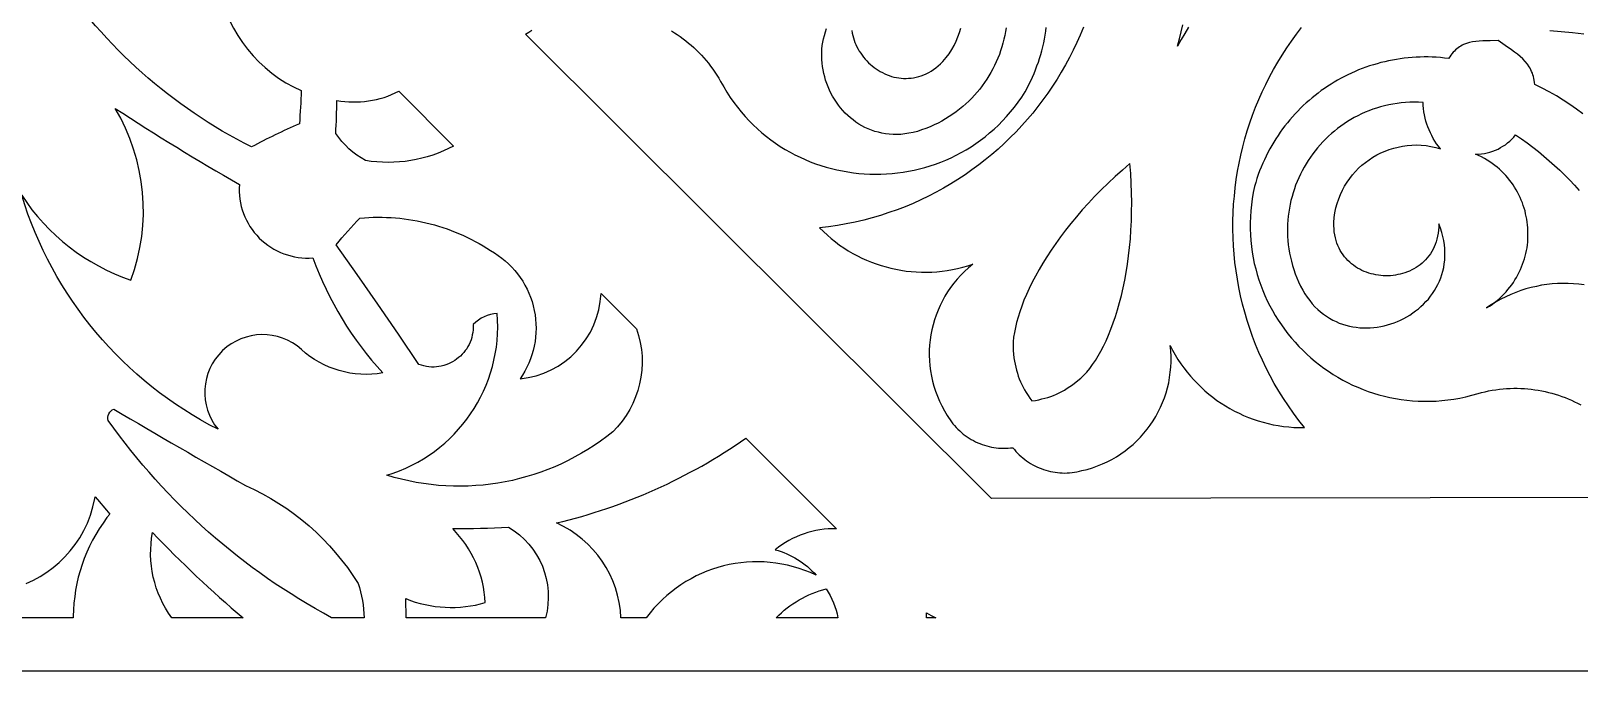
# Model space of a CAD drawing. Extents: x -625 to 625, y -425 to 425.
# Drawn here: x -145.3 to 0, y -150 to -89.9 of the extents above; entities that cross this region are included whole.
import ezdxf

# ---------------------------------------------------------------- set-up
doc = ezdxf.new("R2010")
doc.units = 0
doc.header["$MEASUREMENT"] = 0
doc.layers.add('COUCHE_1', color=5, linetype='CONTINUOUS')
doc.layers.add('LAYER_1', color=18, linetype='CONTINUOUS')

msp = doc.modelspace()

# ---------------------------------------------------------------- linework, layer by layer
at = {"layer": 'COUCHE_1'}
msp.add_lwpolyline([(-255, -150), (-255, 150), (255, 150), (255, -150)], close=True, dxfattribs=at)
at = {"layer": 'LAYER_1'}
for points in [[(-127.63, -85.89, 0.242101), (-119.9, -95.52, -0.014201), (-120.07, -98.62, 0.015613), (-124.56, -100.8, -0.131494), (-142.94, -84.46, 0.210762), (-134.43, -84.32)], [(-105.59, -100.72, -0.163912), (-113.87, -102.08, -0.115727), (-116.66, -99.54, 0.020178), (-116.56, -96.43, 0.167588), (-110.74, -95.57)], [(-137.35, -97.18, 0.01483), (-125.7, -104.32, 0.458333), (-118.8, -111.22, 0.097316), (-112.25, -122.02, -0.229894), (-119.88, -119.82, 0.930701), (-127.7, -127.31, -0.203895), (-146.12, -105.34, 0.168305), (-135.87, -113.3, 0.226899)], [(-114.38, -107.48), (-113.96, -107.45), (-113.54, -107.42), (-113.13, -107.41), (-112.71, -107.4), (-112.29, -107.4), (-111.88, -107.42), (-111.46, -107.44), (-111.05, -107.47), (-110.64, -107.5), (-110.23, -107.55), (-109.82, -107.61), (-109.41, -107.67), (-109, -107.75), (-108.6, -107.83), (-108.19, -107.92), (-107.79, -108.02), (-107.39, -108.13), (-107, -108.24), (-106.6, -108.37), (-106.21, -108.5), (-105.82, -108.64), (-105.44, -108.79), (-105.05, -108.95), (-104.67, -109.12), (-104.3, -109.3), (-103.93, -109.48), (-103.56, -109.67), (-103.19, -109.87), (-102.83, -110.08), (-102.47, -110.3), (-102.12, -110.52), (-101.77, -110.75, -0.429437), (-99.36, -122.57, 0.37288), (-91.76, -114.55), (-88.44, -117.87, -0.292729), (-90.67, -127.55, -0.250469), (-111.87, -131.62, 0.353746), (-101.5, -116.43, 0.182927), (-103.76, -117.47), (-103.76, -117.73), (-103.77, -117.97), (-103.8, -118.22), (-103.84, -118.45), (-103.89, -118.68), (-103.96, -118.91), (-104.05, -119.13), (-104.14, -119.34), (-104.25, -119.54), (-104.37, -119.74), (-104.5, -119.92), (-104.64, -120.1), (-104.8, -120.27), (-104.96, -120.43), (-105.13, -120.58), (-105.31, -120.72), (-105.49, -120.85), (-105.69, -120.97), (-105.89, -121.07), (-106.09, -121.17), (-106.31, -121.25), (-106.52, -121.32), (-106.75, -121.37), (-106.97, -121.41), (-107.2, -121.44), (-107.43, -121.46), (-107.67, -121.46), (-107.91, -121.44), (-108.15, -121.41), (-108.38, -121.36), (-108.62, -121.3), (-108.86, -121.22), (-110.77, -118.39), (-112.7, -115.57), (-114.64, -112.77), (-116.61, -109.98, -0.029744)], [(-114.38, -107.48), (-113.96, -107.45), (-113.54, -107.42), (-113.13, -107.41), (-112.71, -107.4), (-112.29, -107.4), (-111.88, -107.42), (-111.46, -107.44), (-111.05, -107.47), (-110.64, -107.5), (-110.23, -107.55), (-109.82, -107.61), (-109.41, -107.67), (-109, -107.75), (-108.6, -107.83), (-108.19, -107.92), (-107.79, -108.02), (-107.39, -108.13), (-107, -108.24), (-106.6, -108.37), (-106.21, -108.5), (-105.82, -108.64), (-105.44, -108.79), (-105.05, -108.95), (-104.67, -109.12), (-104.3, -109.3), (-103.93, -109.48), (-103.56, -109.67), (-103.19, -109.87), (-102.83, -110.08), (-102.47, -110.3), (-102.12, -110.52), (-101.77, -110.75, -0.429437), (-99.36, -122.57, 0.37288), (-91.76, -114.55), (-88.44, -117.87, -0.292729), (-90.67, -127.55, -0.250469), (-111.87, -131.62, 0.353746), (-101.5, -116.43, 0.182927), (-103.76, -117.47), (-103.76, -117.73), (-103.77, -117.97), (-103.8, -118.22), (-103.84, -118.45), (-103.89, -118.68), (-103.96, -118.91), (-104.05, -119.13), (-104.14, -119.34), (-104.25, -119.54), (-104.37, -119.74), (-104.5, -119.92), (-104.64, -120.1), (-104.8, -120.27), (-104.96, -120.43), (-105.13, -120.58), (-105.31, -120.72), (-105.49, -120.85), (-105.69, -120.97), (-105.89, -121.07), (-106.09, -121.17), (-106.31, -121.25), (-106.52, -121.32), (-106.75, -121.37), (-106.97, -121.41), (-107.2, -121.44), (-107.43, -121.46), (-107.67, -121.46), (-107.91, -121.44), (-108.15, -121.41), (-108.38, -121.36), (-108.62, -121.3), (-108.86, -121.22), (-110.77, -118.39), (-112.7, -115.57), (-114.64, -112.77), (-116.61, -109.98, -0.029744)], [(-137.47, -125.42, 0.004418), (-125.12, -132.57, -0.149279), (-114.56, -141.77, -0.078874), (-113.99, -145), (-117.04, -145, -0.115235), (-138, -126.49, -0.4)], [(-137.47, -125.42, 0.004418), (-125.12, -132.57, -0.149279), (-114.56, -141.77, -0.078874), (-113.99, -145), (-117.04, -145, -0.115235), (-138, -126.49, -0.4)], [(-69.67, -136.64, 0.176466), (-75.42, -138.61, -0.142336), (-71.57, -141, 0.359298), (-87.52, -145), (-89.89, -145, 0.282971), (-95.94, -136.1, 0.094417), (-78.17, -128.14)], [(-69.67, -136.64, 0.176466), (-75.42, -138.61, -0.142336), (-71.57, -141, 0.359298), (-87.52, -145), (-89.89, -145, 0.282971), (-95.94, -136.1, 0.094417), (-78.17, -128.14)], [(-100.44, -136.5, -0.337865), (-96.97, -145), (-110.05, -145), (-110.09, -143.2, 0.168582), (-102.62, -143.57, 0.182959), (-105.68, -136.63, 0.013484)], [(-100.44, -136.5, -0.337865), (-96.97, -145), (-110.05, -145), (-110.09, -143.2, 0.168582), (-102.62, -143.57, 0.182959), (-105.68, -136.63, 0.013484)], [(-133.84, -136.99, 0.028576), (-125.34, -145), (-132.04, -145, -0.207336)], [(-133.84, -136.99, 0.028576), (-125.34, -145), (-132.04, -145, -0.207336)], [(-70.63, -142.28, -0.085979), (-69.53, -145), (-75.34, -145, -0.138646)]]:
    msp.add_lwpolyline(points, format="xyb", close=True, dxfattribs=at)
for points in [[(6.62, -133.71), (-55.14, -133.81), (-98.84, -90.23), (-98.55, -90.04), (-98.26, -89.85)], [(-85.16, -89.91), (-84.88, -90.08), (-84.61, -90.26), (-84.34, -90.45), (-84.07, -90.64), (-83.81, -90.84), (-83.56, -91.05), (-83.3, -91.26), (-83.06, -91.48), (-82.81, -91.71), (-82.58, -91.94), (-82.35, -92.18), (-82.12, -92.43), (-81.9, -92.69), (-81.69, -92.95), (-81.48, -93.22), (-81.28, -93.49), (-81.09, -93.77), (-80.9, -94.06), (-80.72, -94.35), (-80.54, -94.65), (-80.25, -95.17), (-79.95, -95.67), (-79.64, -96.15), (-79.31, -96.62), (-78.96, -97.08), (-78.61, -97.51), (-78.24, -97.94), (-77.87, -98.34), (-77.48, -98.73), (-77.08, -99.11), (-76.67, -99.47), (-76.25, -99.81), (-75.83, -100.14), (-75.39, -100.45), (-74.95, -100.75), (-74.49, -101.03), (-74.03, -101.29), (-73.57, -101.54), (-73.09, -101.77), (-72.61, -101.99), (-72.13, -102.19), (-71.64, -102.38), (-71.14, -102.55), (-70.64, -102.7), (-70.14, -102.84), (-69.63, -102.96), (-69.12, -103.06), (-68.61, -103.15), (-68.09, -103.23), (-67.58, -103.29), (-67.06, -103.33), (-66.54, -103.35), (-66.02, -103.36), (-65.5, -103.36), (-64.98, -103.34), (-64.46, -103.3), (-63.94, -103.24), (-63.42, -103.17), (-62.91, -103.09), (-62.39, -102.98), (-61.89, -102.86), (-61.38, -102.73), (-60.88, -102.58), (-60.38, -102.41), (-59.89, -102.23), (-59.4, -102.03), (-58.92, -101.81), (-58.44, -101.58), (-57.97, -101.33), (-57.5, -101.06), (-57.05, -100.78), (-56.6, -100.49), (-56.16, -100.17), (-55.73, -99.84), (-55.3, -99.49), (-54.89, -99.13), (-54.48, -98.75), (-54.09, -98.36), (-53.71, -97.94), (-53.34, -97.52), (-52.97, -97.07), (-52.63, -96.61), (-52.29, -96.13), (-51.97, -95.64), (-51.78, -95.3), (-51.61, -94.95), (-51.44, -94.61), (-51.28, -94.26), (-51.13, -93.91), (-50.99, -93.56), (-50.86, -93.2), (-50.73, -92.85), (-50.61, -92.49), (-50.51, -92.13), (-50.41, -91.77), (-50.32, -91.41), (-50.23, -91.04), (-50.16, -90.68), (-50.09, -90.32), (-50.04, -89.95), (-49.99, -89.58)], [(-46.51, -89.57), (-46.81, -90.3), (-47.13, -91.01), (-47.46, -91.72), (-47.82, -92.42), (-48.19, -93.1), (-48.58, -93.78), (-48.98, -94.45), (-49.4, -95.11), (-49.84, -95.75), (-50.3, -96.38), (-50.77, -97.01), (-51.26, -97.62), (-51.76, -98.21), (-52.28, -98.8), (-52.82, -99.37), (-53.37, -99.93), (-53.93, -100.47), (-54.51, -101), (-55.1, -101.51), (-55.71, -102.01), (-56.33, -102.49), (-56.96, -102.96), (-57.61, -103.41), (-58.27, -103.85), (-58.95, -104.27), (-59.63, -104.67), (-60.33, -105.05), (-61.04, -105.42), (-61.76, -105.77), (-62.49, -106.1), (-63.24, -106.41), (-63.99, -106.7), (-64.76, -106.97), (-65.54, -107.23), (-66.33, -107.46), (-67.12, -107.67), (-67.93, -107.86), (-68.75, -108.03), (-69.57, -108.17), (-70.41, -108.3), (-71.25, -108.4), (-70.9, -108.75), (-70.53, -109.09), (-70.16, -109.41), (-69.77, -109.71), (-69.38, -110.01), (-68.97, -110.28), (-68.56, -110.54), (-68.14, -110.79), (-67.71, -111.02), (-67.28, -111.23), (-66.84, -111.43), (-66.39, -111.61), (-65.94, -111.78), (-65.49, -111.93), (-65.02, -112.07), (-64.56, -112.19), (-64.09, -112.29), (-63.62, -112.38), (-63.14, -112.45), (-62.66, -112.5), (-62.18, -112.54), (-61.7, -112.56), (-61.21, -112.56), (-60.73, -112.55), (-60.25, -112.52), (-59.76, -112.47), (-59.28, -112.4), (-58.79, -112.32), (-58.31, -112.22), (-57.83, -112.1), (-57.35, -111.97), (-56.88, -111.82), (-57.28, -112.14), (-57.65, -112.49), (-58.01, -112.84), (-58.35, -113.21), (-58.66, -113.6), (-58.96, -113.99), (-59.24, -114.4), (-59.5, -114.82), (-59.73, -115.24), (-59.95, -115.68), (-60.14, -116.13), (-60.32, -116.58), (-60.47, -117.04), (-60.61, -117.5), (-60.72, -117.97), (-60.81, -118.45), (-60.88, -118.92), (-60.93, -119.41), (-60.96, -119.89), (-60.96, -120.37), (-60.94, -120.86), (-60.91, -121.34), (-60.84, -121.83), (-60.76, -122.31), (-60.65, -122.79), (-60.53, -123.26), (-60.38, -123.73), (-60.2, -124.2), (-60, -124.66), (-59.78, -125.12), (-59.54, -125.56), (-59.28, -126), (-59.15, -126.21), (-59.02, -126.41), (-58.89, -126.6), (-58.74, -126.78), (-58.59, -126.96), (-58.44, -127.13), (-58.28, -127.3), (-58.11, -127.46), (-57.94, -127.61), (-57.77, -127.75), (-57.59, -127.89), (-57.4, -128.02), (-57.21, -128.15), (-57.02, -128.26), (-56.82, -128.37), (-56.62, -128.47), (-56.42, -128.57), (-56.21, -128.65), (-56, -128.73), (-55.79, -128.8), (-55.58, -128.87), (-55.36, -128.92), (-55.14, -128.97), (-54.92, -129.01), (-54.7, -129.04), (-54.48, -129.07), (-54.25, -129.08), (-54.03, -129.09), (-53.8, -129.09), (-53.57, -129.08), (-53.35, -129.06), (-53.12, -129.04), (-52.98, -129.21), (-52.83, -129.38), (-52.68, -129.55), (-52.52, -129.71), (-52.35, -129.86), (-52.18, -130), (-52.01, -130.14), (-51.83, -130.27), (-51.64, -130.4), (-51.46, -130.52), (-51.26, -130.63), (-51.07, -130.73), (-50.87, -130.83), (-50.66, -130.92), (-50.46, -131), (-50.25, -131.08), (-50.04, -131.15), (-49.82, -131.21), (-49.6, -131.26), (-49.38, -131.3), (-49.16, -131.34), (-48.94, -131.37), (-48.71, -131.39), (-48.49, -131.4), (-48.26, -131.41), (-48.03, -131.4), (-47.8, -131.39), (-47.57, -131.37), (-47.34, -131.34), (-47.11, -131.3), (-46.88, -131.25), (-46.65, -131.19), (-46.15, -131.07), (-45.66, -130.92), (-45.19, -130.75), (-44.72, -130.56), (-44.27, -130.36), (-43.83, -130.13), (-43.41, -129.88), (-42.99, -129.61), (-42.6, -129.33), (-42.21, -129.03), (-41.84, -128.72), (-41.49, -128.38), (-41.15, -128.04), (-40.83, -127.68), (-40.53, -127.3), (-40.24, -126.91), (-39.97, -126.51), (-39.72, -126.1), (-39.49, -125.68), (-39.27, -125.24), (-39.08, -124.8), (-38.9, -124.35), (-38.75, -123.88), (-38.62, -123.41), (-38.5, -122.94), (-38.41, -122.45), (-38.35, -121.96), (-38.3, -121.47), (-38.28, -120.97), (-38.28, -120.46), (-38.31, -119.95), (-38.36, -119.44), (-38.13, -119.88), (-37.89, -120.32), (-37.63, -120.74), (-37.36, -121.15), (-37.07, -121.55), (-36.77, -121.93), (-36.46, -122.31), (-36.14, -122.67), (-35.81, -123.02), (-35.46, -123.36), (-35.11, -123.69), (-34.74, -124), (-34.36, -124.3), (-33.97, -124.59), (-33.58, -124.86), (-33.17, -125.12), (-32.76, -125.36), (-32.33, -125.59), (-31.9, -125.8), (-31.47, -126), (-31.02, -126.19), (-30.57, -126.36), (-30.11, -126.51), (-29.64, -126.65), (-29.17, -126.77), (-28.7, -126.88), (-28.22, -126.96), (-27.73, -127.04), (-27.24, -127.09), (-26.75, -127.13), (-26.26, -127.15), (-25.76, -127.15), (-26.28, -126.48), (-26.79, -125.8), (-27.27, -125.12), (-27.73, -124.42), (-28.17, -123.72), (-28.59, -123.01), (-28.98, -122.29), (-29.36, -121.56), (-29.71, -120.83), (-30.04, -120.09), (-30.35, -119.34), (-30.64, -118.59), (-30.9, -117.84), (-31.15, -117.08), (-31.37, -116.31), (-31.58, -115.55), (-31.76, -114.77), (-31.92, -114), (-32.06, -113.22), (-32.18, -112.44), (-32.28, -111.66), (-32.36, -110.88), (-32.42, -110.1), (-32.46, -109.32), (-32.48, -108.53), (-32.47, -107.75), (-32.45, -106.97), (-32.41, -106.19), (-32.34, -105.41), (-32.26, -104.64), (-32.16, -103.86), (-32.04, -103.09), (-31.89, -102.32), (-31.73, -101.56), (-31.55, -100.8), (-31.35, -100.05), (-31.13, -99.3), (-30.89, -98.55), (-30.63, -97.82), (-30.35, -97.08), (-30.05, -96.36), (-29.73, -95.64), (-29.4, -94.93), (-29.04, -94.23), (-28.67, -93.54), (-28.27, -92.85), (-27.86, -92.18), (-27.43, -91.51), (-26.98, -90.86), (-26.51, -90.21), (-26.03, -89.58)], [(-53.75, -89.61), (-53.81, -89.97), (-53.88, -90.34), (-53.96, -90.7), (-54.05, -91.06), (-54.15, -91.42), (-54.27, -91.77), (-54.39, -92.12), (-54.53, -92.47), (-54.68, -92.81), (-54.83, -93.15), (-55, -93.48), (-55.18, -93.81), (-55.37, -94.13), (-55.57, -94.45), (-55.78, -94.76), (-56, -95.07), (-56.23, -95.37), (-56.47, -95.66), (-56.72, -95.95), (-56.98, -96.23), (-57.25, -96.5), (-57.54, -96.76), (-57.83, -97.02), (-58.13, -97.27), (-58.44, -97.51), (-58.76, -97.74), (-59.09, -97.96), (-59.43, -98.17), (-59.78, -98.37), (-60.14, -98.56), (-60.51, -98.74), (-60.89, -98.91), (-61.28, -99.07), (-61.68, -99.21), (-62.08, -99.34), (-62.48, -99.44), (-62.87, -99.52), (-63.25, -99.58), (-63.63, -99.62), (-64, -99.63), (-64.36, -99.63), (-64.72, -99.61), (-65.07, -99.57), (-65.41, -99.51), (-65.74, -99.43), (-66.07, -99.34), (-66.39, -99.23), (-66.7, -99.11), (-67, -98.97), (-67.29, -98.82), (-67.57, -98.65), (-67.85, -98.47), (-68.11, -98.27), (-68.37, -98.07), (-68.61, -97.85), (-68.85, -97.62), (-69.07, -97.38), (-69.29, -97.13), (-69.49, -96.87), (-69.68, -96.6), (-69.86, -96.33), (-70.03, -96.05), (-70.19, -95.76), (-70.33, -95.46), (-70.46, -95.16), (-70.58, -94.85), (-70.69, -94.54), (-70.78, -94.22), (-70.86, -93.9), (-70.93, -93.58), (-70.99, -93.26), (-71.02, -92.93), (-71.05, -92.6), (-71.06, -92.28), (-71.06, -91.95), (-71.04, -91.62), (-71, -91.29), (-70.95, -90.97), (-70.89, -90.65), (-70.81, -90.33), (-70.71, -90.01), (-70.6, -89.7)], [(-68.22, -89.88), (-68.19, -90.11), (-68.14, -90.33), (-68.08, -90.56), (-68.02, -90.78), (-67.94, -90.99), (-67.85, -91.2), (-67.75, -91.41), (-67.65, -91.62), (-67.53, -91.82), (-67.4, -92.01), (-67.27, -92.2), (-67.13, -92.38), (-66.98, -92.56), (-66.83, -92.73), (-66.66, -92.9), (-66.49, -93.05), (-66.32, -93.2), (-66.14, -93.35), (-65.95, -93.48), (-65.75, -93.61), (-65.56, -93.73), (-65.35, -93.83), (-65.15, -93.93), (-64.93, -94.03), (-64.72, -94.11), (-64.5, -94.18), (-64.28, -94.24), (-64.05, -94.29), (-63.83, -94.33), (-63.6, -94.35), (-63.37, -94.37), (-63.13, -94.37), (-62.9, -94.36), (-62.66, -94.34), (-62.43, -94.31), (-62.19, -94.26), (-61.96, -94.2), (-61.72, -94.13), (-61.49, -94.04), (-61.26, -93.93), (-61.02, -93.82), (-60.79, -93.68), (-60.57, -93.53), (-60.34, -93.37), (-60.12, -93.19), (-59.9, -92.99), (-59.68, -92.78), (-59.38, -92.42), (-59.11, -92.05), (-58.86, -91.67), (-58.64, -91.28), (-58.45, -90.88), (-58.27, -90.47), (-58.13, -90.06), (-58, -89.65)], [(-36.64, -89.55), (-36.99, -90.14), (-37.34, -90.73), (-37.68, -91.33), (-37.5, -90.66), (-37.33, -90), (-37.16, -89.34)], [(-2.73, -89.87), (-1.67, -89.97), (-0.62, -90.07), (0.44, -90.19)], [(0.36, -97.71), (-0.24, -97.26), (-0.85, -96.82), (-1.48, -96.41), (-2.13, -96.01), (-2.79, -95.63), (-3.47, -95.28), (-4.15, -94.94), (-4.17, -94.74), (-4.2, -94.55), (-4.24, -94.37), (-4.28, -94.2), (-4.33, -94.03), (-4.38, -93.87), (-4.45, -93.71), (-4.52, -93.56), (-4.59, -93.42), (-4.67, -93.28), (-4.85, -93.02), (-5.05, -92.78), (-5.28, -92.54), (-5.52, -92.32), (-5.78, -92.11), (-6.05, -91.9), (-6.34, -91.69), (-6.94, -91.27), (-7.58, -90.82), (-8.33, -90.83), (-9.03, -90.85), (-9.36, -90.87), (-9.68, -90.9), (-9.99, -90.95), (-10.28, -91.01), (-10.57, -91.09), (-10.84, -91.2), (-10.97, -91.26), (-11.1, -91.33), (-11.22, -91.41), (-11.35, -91.49), (-11.47, -91.59), (-11.58, -91.69), (-11.7, -91.8), (-11.81, -91.92), (-11.92, -92.05), (-12.03, -92.19), (-12.13, -92.34), (-12.24, -92.51), (-12.62, -92.46), (-13, -92.42), (-13.39, -92.39), (-13.77, -92.37), (-14.15, -92.36), (-14.53, -92.36), (-14.91, -92.37), (-15.28, -92.38), (-15.66, -92.41), (-16.03, -92.44), (-16.4, -92.48), (-16.77, -92.53), (-17.14, -92.58), (-17.51, -92.65), (-17.87, -92.72), (-18.23, -92.8), (-18.59, -92.89), (-18.94, -92.99), (-19.3, -93.09), (-19.65, -93.2), (-19.99, -93.32), (-20.34, -93.45), (-20.68, -93.58), (-21.02, -93.72), (-21.35, -93.87), (-21.68, -94.03), (-22.01, -94.19), (-22.33, -94.36), (-22.65, -94.54), (-22.96, -94.72), (-23.27, -94.91), (-23.58, -95.11), (-23.88, -95.31), (-24.18, -95.52), (-24.47, -95.74), (-24.76, -95.96), (-25.05, -96.19), (-25.32, -96.43), (-25.6, -96.67), (-25.87, -96.92), (-26.13, -97.17), (-26.39, -97.43), (-26.64, -97.7), (-26.89, -97.97), (-27.13, -98.25), (-27.36, -98.53), (-27.59, -98.82), (-27.81, -99.11), (-28.03, -99.41), (-28.24, -99.72), (-28.44, -100.03), (-28.64, -100.35), (-28.83, -100.67), (-29.01, -100.99), (-29.19, -101.32), (-29.36, -101.66), (-29.52, -102), (-29.68, -102.34), (-29.82, -102.69), (-29.97, -103.05), (-30.1, -103.4), (-30.22, -103.77), (-30.34, -104.13), (-30.45, -104.51), (-30.57, -105.09), (-30.67, -105.66), (-30.74, -106.23), (-30.8, -106.8), (-30.84, -107.37), (-30.86, -107.93), (-30.86, -108.49), (-30.84, -109.04), (-30.8, -109.59), (-30.74, -110.14), (-30.67, -110.68), (-30.58, -111.21), (-30.47, -111.74), (-30.34, -112.26), (-30.2, -112.77), (-30.04, -113.28), (-29.87, -113.78), (-29.68, -114.27), (-29.47, -114.76), (-29.25, -115.24), (-29.02, -115.71), (-28.77, -116.17), (-28.5, -116.62), (-28.22, -117.06), (-27.93, -117.5), (-27.63, -117.92), (-27.31, -118.34), (-26.98, -118.74), (-26.64, -119.13), (-26.29, -119.52), (-25.92, -119.89), (-25.55, -120.25), (-25.16, -120.59), (-24.76, -120.93), (-24.35, -121.25), (-23.94, -121.57), (-23.51, -121.86), (-23.07, -122.15), (-22.63, -122.42), (-22.17, -122.68), (-21.71, -122.92), (-21.24, -123.15), (-20.76, -123.36), (-20.27, -123.56), (-19.78, -123.75), (-19.28, -123.91), (-18.77, -124.07), (-18.26, -124.2), (-17.74, -124.32), (-17.22, -124.43), (-16.69, -124.51), (-16.16, -124.58), (-15.62, -124.63), (-15.08, -124.67), (-14.53, -124.68), (-13.98, -124.68), (-13.42, -124.66), (-12.87, -124.61), (-12.31, -124.55), (-11.75, -124.47), (-11.18, -124.37), (-10.62, -124.25), (-10.05, -124.11), (-9.48, -123.95), (-9.15, -123.86), (-8.81, -123.78), (-8.48, -123.71), (-8.14, -123.64), (-7.8, -123.59), (-7.47, -123.55), (-7.13, -123.51), (-6.8, -123.49), (-6.46, -123.47), (-6.13, -123.46), (-5.8, -123.46), (-5.46, -123.47), (-5.13, -123.49), (-4.8, -123.51), (-4.48, -123.55), (-4.15, -123.59), (-3.83, -123.64), (-3.5, -123.7), (-3.18, -123.77), (-2.87, -123.84), (-2.55, -123.93), (-2.24, -124.02), (-1.93, -124.11), (-1.62, -124.22), (-1.31, -124.33), (-1.01, -124.46), (-0.71, -124.58), (-0.42, -124.72), (-0.13, -124.86), (0.16, -125.01)], [(0.48, -113.74), (-0.01, -113.68), (-0.51, -113.64), (-1.01, -113.61), (-1.51, -113.61), (-2.01, -113.63), (-2.51, -113.66), (-3.01, -113.72), (-3.51, -113.79), (-4, -113.89), (-4.49, -114), (-4.98, -114.13), (-5.46, -114.29), (-5.94, -114.46), (-6.41, -114.65), (-6.88, -114.87), (-7.34, -115.1), (-7.79, -115.35), (-8.24, -115.62), (-8.67, -115.91), (-8.41, -115.75), (-8.16, -115.58), (-7.92, -115.4), (-7.69, -115.21), (-7.47, -115.02), (-7.25, -114.82), (-7.05, -114.62), (-6.85, -114.41), (-6.67, -114.2), (-6.49, -113.98), (-6.32, -113.75), (-6.16, -113.52), (-6.01, -113.29), (-5.87, -113.06), (-5.73, -112.82), (-5.61, -112.57), (-5.49, -112.32), (-5.39, -112.07), (-5.29, -111.82), (-5.2, -111.57), (-5.12, -111.31), (-5.05, -111.05), (-4.98, -110.79), (-4.93, -110.52), (-4.88, -110.26), (-4.85, -109.99), (-4.82, -109.73), (-4.8, -109.46), (-4.79, -109.19), (-4.79, -108.92), (-4.79, -108.65), (-4.81, -108.39), (-4.83, -108.12), (-4.86, -107.86), (-4.9, -107.59), (-4.95, -107.33), (-5.01, -107.07), (-5.07, -106.81), (-5.15, -106.55), (-5.23, -106.29), (-5.32, -106.04), (-5.42, -105.79), (-5.53, -105.54), (-5.64, -105.3), (-5.77, -105.06), (-5.9, -104.82), (-6.04, -104.59), (-6.19, -104.36), (-6.35, -104.14), (-6.52, -103.92), (-6.69, -103.7), (-6.87, -103.49), (-7.06, -103.29), (-7.26, -103.09), (-7.47, -102.9), (-7.68, -102.71), (-7.91, -102.54), (-8.14, -102.36), (-8.38, -102.2), (-8.63, -102.04), (-8.88, -101.89), (-9.14, -101.74), (-9.42, -101.61), (-9.7, -101.48), (-9.42, -101.47), (-9.15, -101.45), (-8.88, -101.41), (-8.62, -101.36), (-8.36, -101.29), (-8.1, -101.21), (-7.85, -101.11), (-7.6, -101), (-7.37, -100.87), (-7.14, -100.74), (-6.91, -100.59), (-6.7, -100.42), (-6.5, -100.25), (-6.3, -100.07), (-6.12, -99.87), (-5.95, -99.66), (-5.4, -100.04), (-4.86, -100.43), (-4.33, -100.83), (-3.81, -101.24), (-3.29, -101.66), (-2.79, -102.1), (-2.3, -102.54), (-1.81, -102.99), (-1.34, -103.45), (-0.87, -103.92), (-0.42, -104.4), (0.02, -104.89)], [(-145.69, -141.78), (-145.02, -141.47), (-144.38, -141.12), (-143.75, -140.73), (-143.16, -140.29), (-142.6, -139.81), (-142.06, -139.29), (-141.56, -138.73), (-141.1, -138.13), (-140.68, -137.49), (-140.3, -136.82), (-139.96, -136.11), (-139.68, -135.37), (-139.44, -134.6), (-139.26, -133.8), (-139.24, -133.65), (-139.02, -133.9), (-138.17, -134.89), (-137.86, -135.28), (-138.12, -135.6), (-138.49, -136.11), (-138.84, -136.64), (-139.17, -137.17), (-139.47, -137.72), (-139.75, -138.28), (-140.01, -138.84), (-140.25, -139.42), (-140.46, -140), (-140.64, -140.59), (-140.81, -141.19), (-140.95, -141.79), (-141.06, -142.4), (-141.15, -143.01), (-141.22, -143.63), (-141.27, -144.24), (-141.29, -144.86), (-141.29, -145), (-168.12, -145)], [(-145.69, -141.78), (-145.02, -141.47), (-144.38, -141.12), (-143.75, -140.73), (-143.16, -140.29), (-142.6, -139.81), (-142.06, -139.29), (-141.56, -138.73), (-141.1, -138.13), (-140.68, -137.49), (-140.3, -136.82), (-139.96, -136.11), (-139.68, -135.37), (-139.44, -134.6), (-139.26, -133.8), (-139.24, -133.65), (-139.02, -133.9), (-138.17, -134.89), (-137.86, -135.28), (-138.12, -135.6), (-138.49, -136.11), (-138.84, -136.64), (-139.17, -137.17), (-139.47, -137.72), (-139.75, -138.28), (-140.01, -138.84), (-140.25, -139.42), (-140.46, -140), (-140.64, -140.59), (-140.81, -141.19), (-140.95, -141.79), (-141.06, -142.4), (-141.15, -143.01), (-141.22, -143.63), (-141.27, -144.24), (-141.29, -144.86), (-141.29, -145), (-168.12, -145)]]:
    msp.add_lwpolyline(points, dxfattribs=at)
for points in [[(-23.01, -107.9), (-22.97, -107.43), (-22.9, -106.98), (-22.81, -106.53), (-22.69, -106.1), (-22.55, -105.68), (-22.39, -105.27), (-22.2, -104.87), (-22, -104.49), (-21.77, -104.12), (-21.52, -103.77), (-21.26, -103.43), (-20.98, -103.11), (-20.68, -102.81), (-20.37, -102.52), (-20.04, -102.25), (-19.69, -102), (-19.34, -101.77), (-18.97, -101.55), (-18.59, -101.36), (-18.2, -101.19), (-17.8, -101.04), (-17.39, -100.91), (-16.97, -100.81), (-16.55, -100.72), (-16.12, -100.67), (-15.68, -100.63), (-15.24, -100.62), (-14.8, -100.64), (-14.35, -100.68), (-13.9, -100.75), (-13.45, -100.85), (-13, -100.98), (-13.19, -100.74), (-13.36, -100.5), (-13.52, -100.25), (-13.68, -100), (-13.82, -99.74), (-13.95, -99.48), (-14.07, -99.21), (-14.18, -98.93), (-14.28, -98.65), (-14.36, -98.37), (-14.44, -98.09), (-14.5, -97.8), (-14.55, -97.51), (-14.59, -97.21), (-14.61, -96.91), (-14.63, -96.62), (-15.05, -96.6), (-15.46, -96.59), (-15.87, -96.6), (-16.28, -96.63), (-16.68, -96.66), (-17.08, -96.71), (-17.47, -96.78), (-17.86, -96.85), (-18.24, -96.94), (-18.62, -97.04), (-18.99, -97.15), (-19.35, -97.27), (-19.71, -97.4), (-20.07, -97.55), (-20.42, -97.71), (-20.76, -97.87), (-21.09, -98.05), (-21.42, -98.23), (-21.74, -98.43), (-22.05, -98.64), (-22.36, -98.85), (-22.66, -99.08), (-22.95, -99.31), (-23.23, -99.55), (-23.51, -99.8), (-23.78, -100.06), (-24.04, -100.33), (-24.29, -100.6), (-24.53, -100.88), (-24.77, -101.17), (-24.99, -101.46), (-25.21, -101.77), (-25.41, -102.07), (-25.61, -102.39), (-25.8, -102.71), (-25.98, -103.04), (-26.14, -103.37), (-26.3, -103.7), (-26.45, -104.04), (-26.59, -104.39), (-26.71, -104.74), (-26.83, -105.1), (-26.93, -105.46), (-27.03, -105.82), (-27.11, -106.18), (-27.18, -106.55), (-27.24, -106.93), (-27.29, -107.3), (-27.32, -107.68), (-27.35, -108.06), (-27.36, -108.44), (-27.36, -108.83), (-27.34, -109.21), (-27.32, -109.6), (-27.28, -109.98), (-27.22, -110.37), (-27.16, -110.76), (-27.08, -111.15), (-26.98, -111.54), (-26.88, -111.93), (-26.76, -112.32), (-26.62, -112.71), (-26.47, -113.09), (-26.31, -113.48), (-26.12, -113.87), (-25.93, -114.24), (-25.72, -114.59), (-25.5, -114.92), (-25.27, -115.23), (-25.03, -115.52), (-24.78, -115.8), (-24.52, -116.05), (-24.25, -116.29), (-23.98, -116.5), (-23.69, -116.7), (-23.4, -116.89), (-23.11, -117.05), (-22.8, -117.2), (-22.5, -117.33), (-22.18, -117.44), (-21.87, -117.54), (-21.55, -117.62), (-21.23, -117.68), (-20.9, -117.73), (-20.58, -117.77), (-20.25, -117.78), (-19.92, -117.79), (-19.59, -117.78), (-19.26, -117.75), (-18.94, -117.71), (-18.61, -117.66), (-18.29, -117.59), (-17.97, -117.51), (-17.66, -117.41), (-17.35, -117.3), (-17.04, -117.18), (-16.74, -117.05), (-16.44, -116.9), (-16.15, -116.74), (-15.87, -116.58), (-15.6, -116.39), (-15.33, -116.2), (-15.07, -116), (-14.83, -115.78), (-14.59, -115.56), (-14.36, -115.32), (-14.14, -115.08), (-13.94, -114.82), (-13.74, -114.56), (-13.56, -114.28), (-13.39, -114), (-13.24, -113.71), (-13.1, -113.41), (-12.98, -113.1), (-12.87, -112.78), (-12.78, -112.46), (-12.7, -112.12), (-12.64, -111.78), (-12.6, -111.44), (-12.58, -111.08), (-12.58, -110.72), (-12.59, -110.35), (-12.63, -109.98), (-12.69, -109.6), (-12.77, -109.22), (-12.87, -108.83), (-12.99, -108.43), (-13.14, -108.03), (-13.15, -108.33), (-13.18, -108.63), (-13.22, -108.91), (-13.27, -109.18), (-13.33, -109.45), (-13.41, -109.7), (-13.49, -109.95), (-13.59, -110.18), (-13.7, -110.41), (-13.82, -110.62), (-13.95, -110.83), (-14.09, -111.03), (-14.24, -111.21), (-14.4, -111.39), (-14.56, -111.55), (-14.73, -111.71), (-14.91, -111.86), (-15.1, -112), (-15.29, -112.12), (-15.49, -112.24), (-15.69, -112.35), (-15.9, -112.45), (-16.11, -112.54), (-16.33, -112.62), (-16.55, -112.68), (-16.77, -112.74), (-16.99, -112.79), (-17.22, -112.83), (-17.45, -112.87), (-17.68, -112.89), (-17.91, -112.9), (-18.14, -112.9), (-18.37, -112.89), (-18.6, -112.87), (-18.83, -112.85), (-19.06, -112.81), (-19.29, -112.76), (-19.51, -112.71), (-19.73, -112.64), (-19.95, -112.57), (-20.17, -112.48), (-20.37, -112.39), (-20.58, -112.28), (-20.78, -112.17), (-20.97, -112.05), (-21.16, -111.91), (-21.34, -111.77), (-21.52, -111.62), (-21.69, -111.46), (-21.85, -111.29), (-22, -111.11), (-22.14, -110.92), (-22.28, -110.72), (-22.4, -110.51), (-22.51, -110.29), (-22.62, -110.06), (-22.71, -109.83), (-22.79, -109.58), (-22.86, -109.32), (-22.92, -109.06), (-22.96, -108.78), (-22.99, -108.5), (-23.01, -108.2)], [(-42.14, -102.36), (-42.85, -102.97), (-43.53, -103.58), (-44.19, -104.21), (-44.83, -104.83), (-45.45, -105.46), (-46.04, -106.09), (-46.61, -106.72), (-47.15, -107.35), (-47.67, -107.99), (-48.17, -108.62), (-48.64, -109.25), (-49.09, -109.87), (-49.52, -110.49), (-49.92, -111.11), (-50.3, -111.72), (-50.66, -112.32), (-50.99, -112.92), (-51.3, -113.5), (-51.58, -114.08), (-51.84, -114.64), (-52.08, -115.2), (-52.29, -115.74), (-52.47, -116.27), (-52.64, -116.78), (-52.78, -117.28), (-52.89, -117.76), (-52.98, -118.23), (-53.05, -118.67), (-53.09, -119.1), (-53.1, -119.51), (-53.1, -119.9), (-53.06, -120.26), (-53.02, -120.59), (-52.97, -120.9), (-52.91, -121.2), (-52.85, -121.49), (-52.78, -121.77), (-52.7, -122.05), (-52.61, -122.32), (-52.52, -122.58), (-52.41, -122.84), (-52.29, -123.1), (-52.16, -123.35), (-52.02, -123.61), (-51.87, -123.86), (-51.7, -124.12), (-51.53, -124.38), (-51.33, -124.64), (-51.01, -124.59), (-50.7, -124.53), (-50.4, -124.46), (-50.11, -124.39), (-49.83, -124.31), (-49.56, -124.22), (-49.3, -124.12), (-49.04, -124.01), (-48.79, -123.89), (-48.53, -123.76), (-48.28, -123.62), (-48.03, -123.46), (-47.78, -123.3), (-47.53, -123.13), (-47.02, -122.74), (-46.74, -122.51), (-46.46, -122.24), (-46.18, -121.94), (-45.91, -121.6), (-45.64, -121.24), (-45.38, -120.85), (-45.12, -120.42), (-44.86, -119.97), (-44.62, -119.5), (-44.38, -118.99), (-44.14, -118.46), (-43.92, -117.9), (-43.7, -117.32), (-43.5, -116.71), (-43.3, -116.08), (-43.12, -115.42), (-42.94, -114.74), (-42.78, -114.04), (-42.63, -113.32), (-42.5, -112.58), (-42.38, -111.82), (-42.27, -111.04), (-42.18, -110.25), (-42.1, -109.43), (-42.04, -108.6), (-42, -107.75), (-41.98, -106.89), (-41.97, -106.01), (-41.98, -105.12), (-42.01, -104.21), (-42.06, -103.29)], [(-61.24, -144.55), (-60.8, -144.79), (-60.35, -145), (-61.24, -145)]]:
    msp.add_lwpolyline(points, close=True, dxfattribs=at)

doc.saveas('drawing.dxf')
